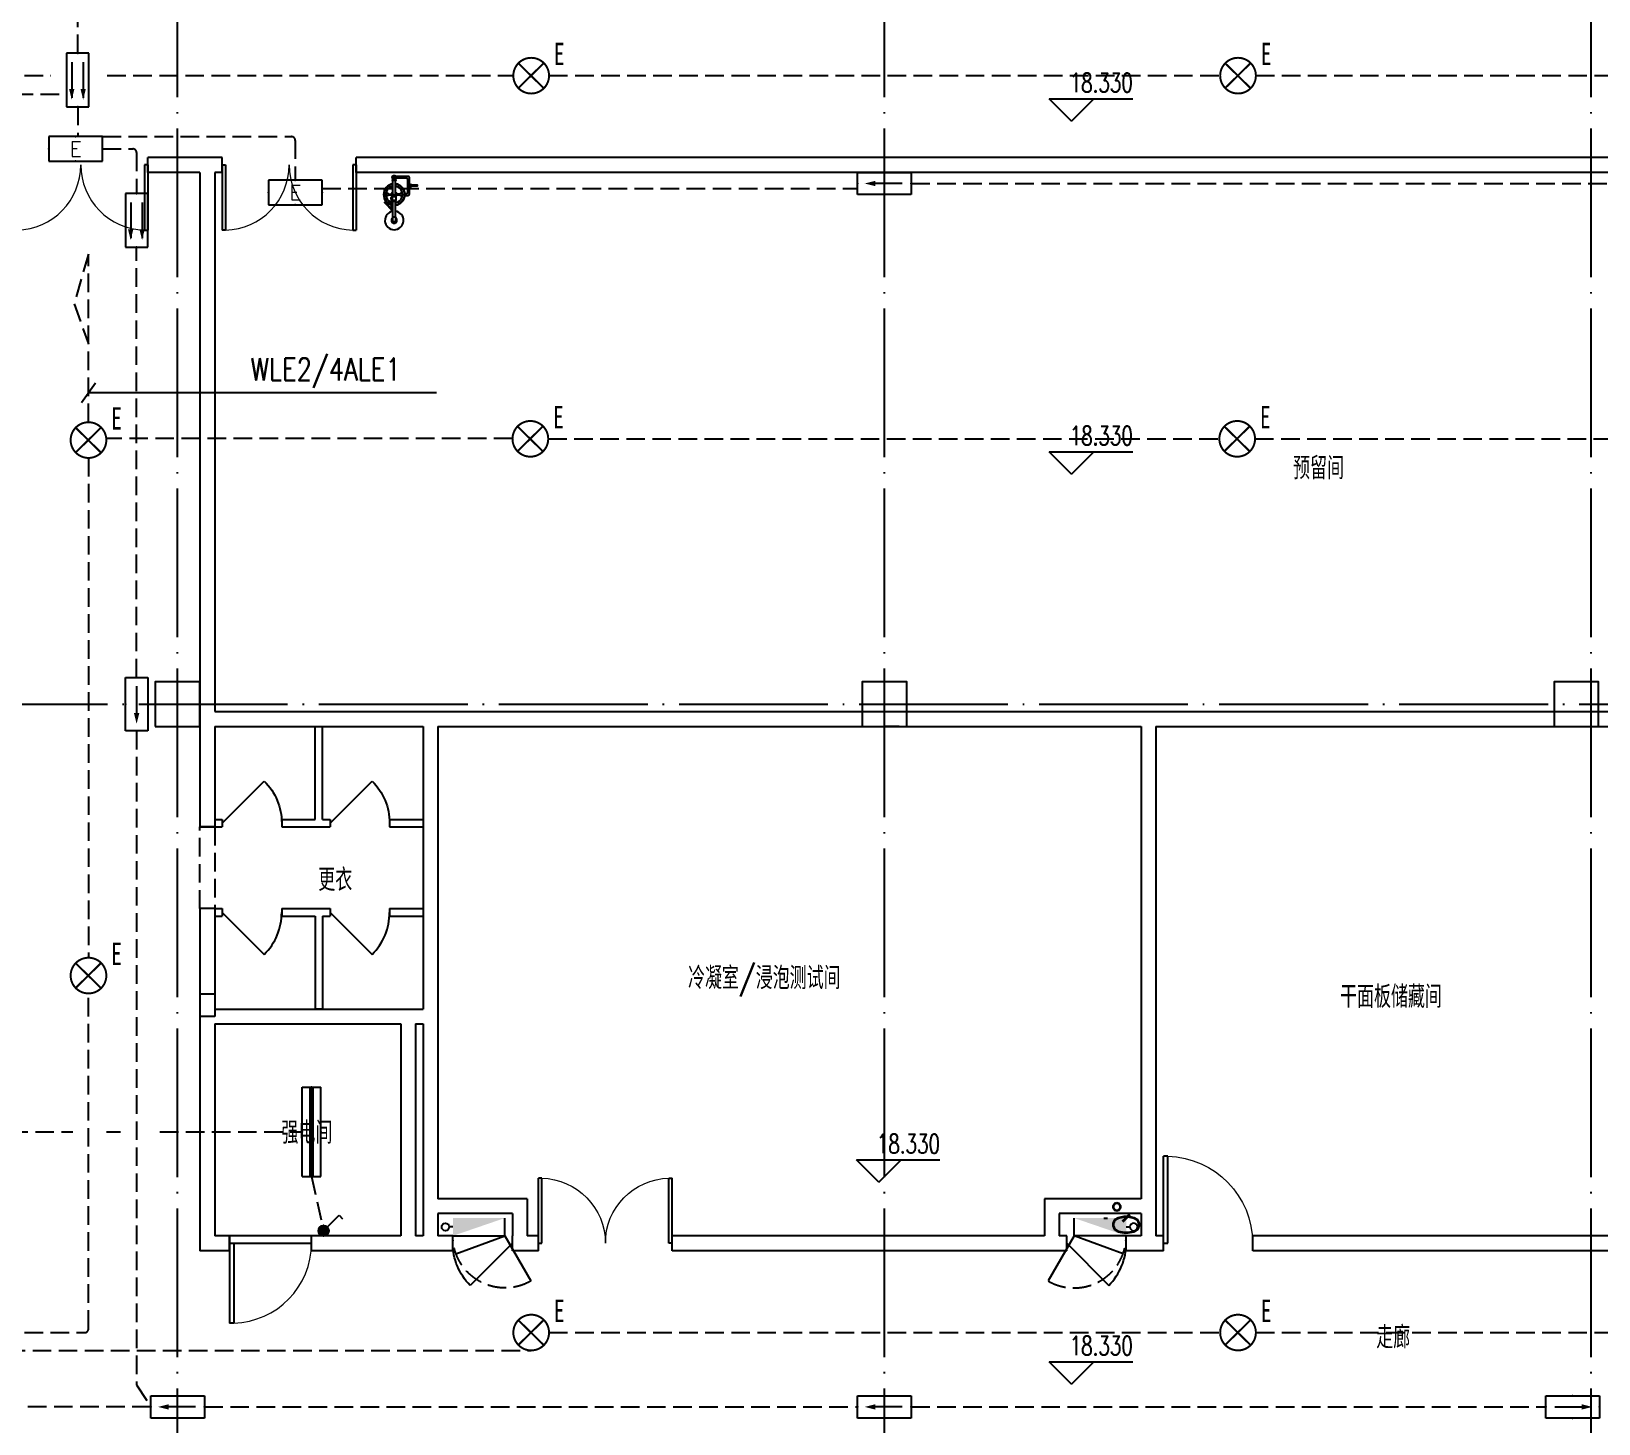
# Model space of a CAD drawing. Extents: x -621157 to 1764546, y -106808 to 741893.
# Drawn here: x 18916 to 39981, y 310325 to 329046 of the extents above; entities that cross this region are included whole.
import ezdxf
from ezdxf.enums import TextEntityAlignment as Align

# ---------------------------------------------------------------- set-up
doc = ezdxf.new("R2010")
doc.units = 0
doc.header["$LTSCALE"] = 1000
doc.header["$MEASUREMENT"] = 0
for name, pattern in [('DASH', [0.35, 0.25, -0.1]), ('XREF-A-101-平面图_t3$0$DASH', [0.35, 0.25, -0.1]), ('XREF-A-101-平面图_t3$0$DOTE', [2.4200000000000004, 2, -0.2, 0.02, -0.2])]:
    doc.linetypes.add(name, pattern=pattern)
for name, color, linetype in [('0-底图', 7, 'Continuous'), ('E-EQUIP-LGT', 3, 'Continuous'), ('EQUIP-照明', 3, 'Continuous'), ('SIG_TEXT', 2, 'Continuous'), ('TEL_TEXT', 7, 'Continuous'), ('WIRE-应急', 4, 'DASH'), ('WIRE-照明', 4, 'Continuous'), ('XREF-A-101-平面图_t3$0$1212121', 8, 'Continuous'), ('XREF-A-101-平面图_t3$0$A-COLUMN', 8, 'Continuous'), ('XREF-A-101-平面图_t3$0$A-DIM_ELEV', 8, 'Continuous'), ('XREF-A-101-平面图_t3$0$A-DOTE', 8, 'Continuous'), ('XREF-A-101-平面图_t3$0$A-ROOM-CH', 8, 'Continuous'), ('XREF-A-101-平面图_t3$0$A-SEE', 8, 'Continuous'), ('XREF-A-101-平面图_t3$0$A-WALL', 8, 'Continuous'), ('XREF-A-101-平面图_t3$0$A-WINDOW', 8, 'Continuous'), ('XREF-A-101-平面图_t3$0$I-WALL-GYPSUM', 8, 'Continuous'), ('XREF-A-101-平面图_t3$0$P-EQUIPMENT', 8, 'Continuous'), ('XREF-A-101-平面图_t3$0$家具-实验室家具', 8, 'Continuous'), ('XREF-A-101-平面图_t3$0$水-尺寸', 8, 'Continuous'), ('云线4.22', 1, 'Continuous'), ('设备-照明', 3, 'Continuous')]:
    doc.layers.add(name, color=color, linetype=linetype)
doc.styles.add('_TEL_DIM', font='SIMPLEX', dxfattribs={"width": 0.8, "height": 3.5, "bigfont": 'HZTXT'})
doc.styles.add('DIM_FONT', font='ROMANS', dxfattribs={"width": 0.8, "bigfont": 'HZDXC'})
doc.styles.get("Standard").update_dxf_attribs({"font": 'romans.shx', "bigfont": 'HZDXC.SHX'})
doc.styles.add('STYLE1', font='simhei.ttf')
doc.styles.add('XREF-A-101-平面图_t3$0$-HZDXCROMANS', font='ROMANS.shx', dxfattribs={"bigfont": 'HZDXC.shx'})
doc.styles.add('XREF-A-101-平面图_t3$0$A-STANDARD', font='SIMPLEX', dxfattribs={"bigfont": 'GBCBIG'})
doc.dimstyles.get("Standard").update_dxf_attribs({"dimscale": 100, "dimtxt": 3.5, "dimasz": 1, "dimexe": 2.5, "dimexo": 3, "dimgap": 1.5, "dimtad": 1, "dimdec": 0, "dimzin": 0, "dimdsep": 46, "dimtxsty": 'Standard', "dimblk": 'ARCHTICK', "dimcen": 0.09, "dimadec": 0, "dimazin": 0, "dimtfac": 1, "dimtdec": 0, "dimtix": 1, "dimtmove": 2, "dimatfit": 3, "dimfxl": 0, "dimtolj": 1, "dimtzin": 0, "dimarcsym": 0})

# ---------------------------------------------------------------- blocks, each defined once
blk = doc.blocks.new('XREF-A-101-平面图_t3$0$柱网4F')
at = {"layer": 'XREF-A-101-平面图_t3$0$A-COLUMN'}
for points in [[(18699.99999995437, -20300.00000055961), (19299.99999995437, -20300.00000055961), (19299.99999995437, -19700.00000055961), (18699.99999995437, -19700.00000055961)], [(28199.99999995437, -20300.00000055961), (28799.99999995437, -20300.00000055961), (28799.99999995437, -19700.00000055961), (28199.99999995437, -19700.00000055961)], [(37499.99999331624, -20300.00000000419), (38099.99999331624, -20300.00000000419), (38099.99999331624, -19700.00000000419), (37499.99999331624, -19700.00000000419)]]:
    blk.add_lwpolyline(points, close=True, dxfattribs=at)
blk = doc.blocks.new('XREF-A-101-平面图_t3$0$ROOM')
at = {"layer": 'XREF-A-101-平面图_t3$0$A-ROOM-CH', "style": 'XREF-A-101-平面图_t3$0$-HZDXCROMANS', "width": 0.6}
for tag, p in [('中文房间名称', (0, -999.9999999999964)), ('英文房间名称', (0, -1499.999999999996))]:
    blk.add_attdef(tag, text='', height=300, dxfattribs=at).set_placement(p, align=Align.CENTER)
blk = doc.blocks.new('_ArchTick')
at = {"color": 0, "linetype": 'ByBlock', "const_width": 0.4}
blk.add_lwpolyline([(-0.5, -0.5), (0.5, 0.5)], dxfattribs=at)
blk = doc.blocks.new('*D25423')
at = {"layer": 'Defpoints', "color": 0}
blk.add_point((0, 0), dxfattribs=at)
blk.add_point((0, 0), dxfattribs=at)
blk.add_point((0, 0), dxfattribs=at)
blk.add_point((0, 0), dxfattribs=at)
at = {"layer": 'XREF-A-101-平面图_t3$0$水-尺寸', "color": 0, "linetype": 'ByBlock', "lineweight": -2}
blk.add_line((0, 300), (0, 250), dxfattribs=at)
blk.add_line((0, 300), (0, 250), dxfattribs=at)
blk.add_arc((0, 0), 0, 180, 180, dxfattribs=at)
at = {"layer": 'XREF-A-101-平面图_t3$0$水-尺寸', "color": 0, "linetype": 'ByBlock', "lineweight": -2, "xscale": 100, "yscale": 100, "zscale": 100}
for rotation in [90, 90.00000000000001]:
    blk.add_blockref('_ArchTick', (0, 0), dxfattribs=dict(at, rotation=rotation))
at = {"layer": 'XREF-A-101-平面图_t3$0$水-尺寸', "color": 0, "insert": (0, 0), "char_height": 350, "attachment_point": 5}
blk.add_mtext('\\A1;0%%d', dxfattribs=at)
blk = doc.blocks.new('XREF-A-101-平面图_t3$0$轴网(3)')
at = {"layer": 'XREF-A-101-平面图_t3$0$A-DOTE', "linetype": 'XREF-A-101-平面图_t3$0$DOTE'}
for p, q in [((19000, -3300.000000282307), (19000, 43300.00000002701)), ((28500, -3300.000000282307), (28500, 43300.00000002701)), ((38000, -3300.000000282307), (38000, 43300.00000002701)), ((-3300.000003941357, 20000), (69800.00000013877, 20000))]:
    blk.add_line(p, q, dxfattribs=at)
blk = doc.blocks.new('XREF-A-101-平面图_t3$0$Shower_plan')
at = {"layer": 'XREF-A-101-平面图_t3$0$1212121'}
for p, q in [((-20.38732161710504, -111.8751057969639), (-20.38741419382859, -94.03529082040768)), ((-16.43627401452977, -313.7513316784753), (-16.43728107551578, -119.6875852990197)), ((16.43872598547023, -313.7511610792717), (16.43771892448422, -119.6874146998161)), ((20.38767838280182, -111.8748942021048), (20.38758580607828, -94.03507922554854)), ((164.2387425079214, -89.9232749825751), (164.2387425079214, -65.5)), ((183.7512000342394, -113.5), (207.7512000342394, -113.5)), ((212.0398391601193, -177.4825908186031), (207.7512000342394, -177.4825685633696)), ((212.0398391601193, -199.3576232514461), (207.7512000342394, -199.3576455066795)), ((215.1648067268106, -183.732607035141), (219.7398067267641, -183.7326307762996)), ((215.1647580768476, -193.1076070350246), (219.7397580770339, -193.1076307761832)), ((-94.43482780561317, -290.3749935188098), (-90.11887410667259, -290.4263712189859)), ((-75.38659235893283, -314.6870369400131), (-21.95459727954585, -315.1530535995262)), ((-75.26885418279562, -301.1875503675546), (-17.66767072945368, -301.6899293458555)), ((-34.3735605214024, -354.8922234539641), (-31.2485605214024, -354.8922072373098)), ((-34.37352808809374, -361.1422234538477), (-31.24852808809374, -361.1422072371934)), ((-16.4347526562633, -606.9218877173262), (-16.4358458785573, -396.2544953338802)), ((16.4402473437367, -606.9217171181226), (16.4391541214427, -396.2543247346766)), ((74.91789352882188, -302.4974308308447), (17.3167100752471, -301.9950518525438)), ((74.80015535268467, -315.9969174034195), (21.95706578635145, -315.5360369881382)), ((93.96612897526938, -326.8094742521644), (89.65017527656164, -326.7580965518719)), ((159.7512000342394, -296.5922338854289), (159.7512000342394, -320.592233885458)), ((183.7213266286271, -273.7893266339961), (207.7512000342394, -273.7893266339961))]:
    blk.add_line(p, q, dxfattribs=at)
for points in [[(-22.26228107523639, -119.6876155269565), (-22.26232161710504, -111.8751155269565), (22.26267838280182, -111.8748844721122), (22.26271892467048, -119.6873844719958)], [(-37.49780752474908, -499.9970463420032), (-34.37280752474908, -499.9970301253488), (-34.37360653898213, -346.0245285240235), (-37.49860653898213, -346.0245447406778)], [(23.96253858075943, -387.6291977155488), (-23.95931985497009, -387.6294463978847), (-23.95957577007357, -338.3138295413228), (-21.95448749570642, -336.3087204570184), (21.95717358158436, -336.3084925848525), (23.96228266588878, -338.3135808591032)]]:
    blk.add_lwpolyline(points, close=True, dxfattribs=at)
for points in [[(143.262583513977, -320.592233885458), (183.7512000342394, -320.592233885458, 0.414213562373095), (207.7512000342394, -296.592233885458), (207.7512000342394, -89.5, 0.4142135623731468), (183.7512000342394, -65.5), (23.3465736247017, -65.5000000000291)], [(143.2361511571507, -296.5922338854289), (159.7512000342394, -296.5922338854289, 0.414213562373095), (183.7512000342394, -272.5922338854289), (183.7512000342394, -113.5, 0.414213562373095), (159.7512000342394, -89.5), (23.34657362468715, -89.5)], [(-16.43515028303955, -530.2979750528466), (-127.684378333739, -419.0499016152462, -1), (-122.1601352730067, -413.5256012200844)], [(-122.1601352730067, -413.5256012200844), (-52.63438540149946, -483.0506295104278, -1)], [(-92.62638109421823, -325.0068469820544, -0.03496246130469479), (-94.73800374299753, -325.1361868738895, -0.1048723795575514), (-100.8741382375592, -323.7788244041149, -0.1009094384567639), (-106.1556970203528, -319.9455592884915, -0.09576801971267164), (-109.6043490284355, -314.3318009270588, -0.09242464082948439), (-110.7962622508639, -307.6142131338129, -0.09242464082948516)], [(-110.7962622508639, -307.6142131338129, -0.09242464082948516), (-109.4873619835125, -300.9184366307454, -0.09576801971267423), (-105.941319259, -295.3656837450108, -0.1009094384567554), (-100.5937040044228, -291.6251228634501, -0.1048723795575489), (-94.43482780561317, -290.3749935188098, -0.001591059795797627), (-94.33844209637027, -290.3761409074068, -0.100909438456764)], [(-37.49858936306555, -349.3344328879612, 0.1537375786967731), (-38.2798522367375, -346.8536350042559), (-42.9673522367375, -346.8536593292374, 0.0782475462401338), (-43.74858936306555, -349.3344653212698), (-43.74851212056819, -364.2192769485991, 0.1537375786967731), (-42.96724924689624, -366.7000748323044), (-38.27974924689624, -366.7000505073229, 0.1537375786967731), (-37.49851212056819, -364.2192445152905)], [(-23.01373027369846, -387.6294414908625), (-23.01369191787671, -395.0207266872749, 0.154019080069413), (-19.10334316419903, -396.2545091763604), (19.10665140708443, -396.25431089208, 0.154019080069413), (23.01698735530954, -395.020487818867), (23.01694899972063, -387.629202622571)], [(92.15768226410728, -292.1776207889197, -0.03496246130469479), (94.26930491288658, -292.048280897201, -0.1048723795575514), (100.4054394074483, -293.4056433668593, -0.1009094384567639), (105.6869981902419, -297.2389084824827, -0.09576801971267164), (109.1356501983246, -302.8526668439154, -0.09242464082948439), (110.327563420753, -309.5702546370449, -0.09242464082948516)], [(110.327563420753, -309.5702546370449, -0.09242464082948516), (109.0186631534016, -316.2660311401123, -0.09576801971267423), (105.4726204288891, -321.8187840259634, -0.1009094384567554), (100.1250051743118, -325.5593449075241, -0.1048723795575489), (93.96612897526938, -326.8094742521644, -0.001591059795797627), (93.86974326602649, -326.8083268635673, -0.100909438456764)], [(-37.49785492441151, -490.8630509620998), (-54.25236658763606, -490.8631379067665, -1), (-54.25240712950472, -483.0506379068829), (-37.49789546581451, -483.0505509622162)], [(-44.8218448596308, -490.8630889686756), (-16.43520761758555, -519.2494315969525, -1)]]:
    blk.add_lwpolyline(points, format="xyb", dxfattribs=at)
for points in [[(212.0398391601193, -177.4825908186031), (213.6023391601193, -177.4825989269302), (215.1648310517921, -179.045107035141), (215.1647337518662, -197.7951070349081), (213.602225643539, -199.357598926581)], [(212.0398391601193, -199.3576232514461), (213.6023391601193, -199.3576151431189), (215.1648310517921, -197.7951070349081), (215.1647337518662, -179.045107035141), (213.602225643539, -177.4826151434681)], [(-23.95940865634475, -370.5171694116434), (-31.24847943813074, -370.5172072370769), (-31.24860917136539, -345.5172072374262), (-23.95953838957939, -345.5171694121091)], [(-21.95448749570642, -336.3087204570184), (-21.95460455317516, -313.7513603147818), (21.95705652388278, -313.7511324427323), (21.95717358158436, -336.3084925848525)], [(-34.37285492441151, -490.8630347454455), (-28.47111658763606, -490.8630041193683), (-28.47115712950472, -483.0505041194847), (-34.37289546581451, -483.0505347455619)], [(-31.24699319631327, -656.9207182016689), (-19.52091869490687, -636.6103179883212)], [(19.53415147343185, -636.6229842801113), (31.25300680368673, -656.9203938685823), (15.62814724433701, -683.9837688198313), (-15.62185275566299, -683.9839309862582), (-31.24699319631327, -656.9207182016689)]]:
    blk.add_lwpolyline(points, dxfattribs=at)
for points in [[(221.3022175351653, -200.920138884394), (229.1147175351653, -200.9201794260298, 0.4142135623730951), (230.6772256437253, -199.357687534357), (230.6772530092421, -194.0842500344734, -0.4142135623731049), (232.2397611173365, -192.5217581428005), (312.7085111173365, -192.5221757216495, 0.4142135623730951), (313.4897651716165, -191.7409297758131), (313.4897996321815, -185.1003047759295, 0.4142135623730951), (312.7085536862287, -184.319050721766), (232.2398036862287, -184.318633142917, -0.4142135623730951), (230.677311794323, -182.7561250345898), (230.6773391603056, -177.4826875347062, 0.4142135623730951), (229.1148472683999, -175.920179426379), (221.3023472683999, -175.9201388847432, 0.4142135623730951), (219.7398391603056, -177.482630776416), (219.7397256437253, -199.3576307760668, 0.4142135623730951)], [(-106.4803085521562, -307.665590833989, -0.09242464082948516), (-105.1714082848048, -300.9698143309215, -0.09576801971267423), (-101.6253655605251, -295.4170614451868, -0.1009094384567554), (-96.27775030548219, -291.6765005636262, -0.1048723795575489), (-90.11887410667259, -290.4263712189859, -0.1048723795575556), (-83.98273961211089, -291.7837336887605, -0.100909438456764), (-78.70118082931731, -295.6169988043839, -0.09576801971268463), (-75.25252882123459, -301.2307571658166, -0.09242464082948798), (-74.06061559927184, -307.9483449590625, -0.092424640829484), (-75.36951586639043, -314.6441214620136, -0.09576801971268026), (-78.91555859067012, -320.1968743478647, -0.10090943845676), (-84.26317384571303, -323.9374352294253, -0.1048723795575508), (-90.42205004452262, -325.1875645740656, -0.1048723795575514), (-96.55818453908432, -323.8302021042909, -0.1009094384567639), (-101.8397433218779, -319.9969369886676, -0.09576801971267164), (-105.2883953299606, -314.3831786272349, -0.09242464082948439)], [(106.0116097218124, -309.5188769368688, -0.09242464082948516), (104.7027094546938, -316.2146534399362, -0.09576801971267423), (101.1566667304141, -321.7674063257873, -0.1009094384567554), (95.80905147537123, -325.5079672072316, -0.1048723795575489), (89.65017527656164, -326.7580965518719, -0.1048723795575556), (83.51404078199994, -325.4007340822136, -0.100909438456764), (78.23248199920636, -321.5674689665902, -0.09576801971268463), (74.78382999112364, -315.9537106051575, -0.09242464082948798), (73.59191676892806, -309.236122812028, -0.092424640829484), (74.90081703604665, -302.5403463089606, -0.09576801971268026), (78.44685976055916, -296.9875934231095, -0.10090943845676), (83.79447501560207, -293.2470325415488, -0.1048723795575508), (89.95335121441167, -291.9969031969085, -0.1048723795575514), (96.08948570897337, -293.3542656666832, -0.1009094384567639), (101.371044491767, -297.1875307823066, -0.09576801971267164), (104.8196964998497, -302.8012891436229, -0.09242464082948439)], [(-19.5157434620196, -656.86944815272), (-19.5285026562633, -606.921903771814), (19.5339973437367, -606.9217010636348), (19.5342565382598, -656.8692455095006, -1.000000000000236)]]:
    blk.add_lwpolyline(points, format="xyb", close=True, dxfattribs=at)
for centre, radius in [((-1.164153218269348e-10, -77.5), 26.25000000035418), ((-1.164153218269348e-10, -77.5), 16.43750000021945), ((-59.77668725384865, -481.4326448461507), 3.906250000052664)]:
    blk.add_circle(centre, radius, dxfattribs=at)
for centre, radius, start, end in [((0.001200032304041088, -308.7499999968568), 143.750000001938, 96.56630742033923, 263.4342872247272), ((0.001200032304041088, -308.7499999968568), 138.7500000018706, 96.80401909926765, 263.1965755394629), ((-0.2343494152883068, -308.5922338854289), 111.1750000014988, 98.38006954100634, 261.6205250975174), ((0.001200032304041088, -308.7499999968568), 143.750000001938, 276.5663074203392, 83.4342872247272), ((0.001200032304041088, -308.7499999968568), 138.7500000018706, 276.8040190992676, 83.19657553946291), ((-0.2343494152883068, -308.5922338854289), 111.1750000014988, 278.6255551403021, 81.37503951491487), ((-0.2343494152883068, -308.5922338854289), 36.00000000048535, 190.307220199843, 231.7639697458169), ((-0.2343494152883068, -308.5922338854289), 36.00000000048535, 116.7474590651293, 168.6933744529754), ((-0.2343494152883068, -308.5922338854289), 18.75000000025278, 149.780856361441, 195.9710956486811), ((-0.2343494152883068, -308.5922338854289), 36.00000000048535, 10.30722019984303, 62.41036952207711), ((-0.2343494152883068, -308.5922338854289), 18.75000000025278, 344.029499005196, 27.22374202344961), ((-0.2343494152883068, -308.5922338854289), 36.00000000048535, 308.7702242563111, 348.6933744529754), ((0.003006803686730564, -656.9205560351256), 124.5898968914019, 97.58159588758213, 82.41899877456459), ((0.003006803686730564, -656.9205560351256), 37.50000000050557, 121.3804087790803, 58.61213086030856)]:
    blk.add_arc(centre, radius, start, end, dxfattribs=at)
blk = doc.blocks.new('XREF-A-101-平面图_t3$0$G$C45C07046')
at = {"layer": 'XREF-A-101-平面图_t3$0$家具-实验室家具', "color": 252, "rotation": 1.293953835492923e-08}
blk.add_blockref('XREF-A-101-平面图_t3$0$Shower_plan', (121911.9366310949, 327160.5410448421), dxfattribs=at)
blk = doc.blocks.new('XREF-A-101-平面图_t3$0$DOOR2DLIB$SYSLIB$00000108')
at = {"color": 0}
for p, q in [((-0.5, -5.684341886080802e-17), (-0.5000000000000007, 0.4875)), ((-0.4750000000000007, 0.4875), (-0.5000000000000007, 0.4875)), ((-0.475, -2.842170943040401e-17), (-0.4750000000000007, 0.4875)), ((0.475, -2.842170943040401e-17), (0.4750000000000007, 0.4875)), ((0.4750000000000007, 0.4875), (0.5000000000000007, 0.4875)), ((0.5, -5.684341886080802e-17), (0.5000000000000007, 0.4875)), ((-0.5, -5.684341886080802e-17), (-0.475, -2.842170943040401e-17)), ((0.5, -5.684341886080802e-17), (0.475, -2.842170943040401e-17))]:
    blk.add_line(p, q, dxfattribs=at)
at = {"color": 0, "lineweight": 13}
for centre, start, end in [((-0.4875, -4.263256414560601e-17), 0, 88.53071641864632), ((0.4875, -4.263256414560601e-17), 91.4692835813537, 180)]:
    blk.add_arc(centre, 0.4875, start, end, dxfattribs=at)
blk = doc.blocks.new('XREF-A-101-平面图_t3$0$DOOR2DLIB$SYSLIB$00000107')
at = {"color": 0}
for p, q in [((0.45, 0.9750000000000001), (0.5000000000000002, 0.9750000000000001)), ((0.45, 0), (0.45, 0.9750000000000001)), ((0.5, 0), (0.5, 0.9750000000000001)), ((0.5, 0), (0.45, 0))]:
    blk.add_line(p, q, dxfattribs=at)
at = {"color": 0, "lineweight": 13}
blk.add_arc((0.475, 0), 0.975, 91.4692835813538, 180, dxfattribs=at)
blk = doc.blocks.new('XREF-A-101-平面图_t3$0$DOOR2DLIB$SYSLIB$00000101')
at = {"color": 0}
blk.add_line((0.4999999999999964, 3.552713678800501e-15), (-0.2071067811864751, 0.7071067811864857), dxfattribs=at)
blk.add_arc((0.5000000000013856, -1.154631945610163e-12), 1.000000000001696, 135, 180, dxfattribs=at)
blk = doc.blocks.new('HC002633132082')
at = {"layer": 'EQUIP-照明', "color": 0, "linetype": 'Continuous', "const_width": 0.2666666666671246}
blk.add_lwpolyline([(-2.369877743499237, 4.365574568510055e-12, 1), (2.430122256505419, 4.365574568510055e-12, 1)], format="xyb", close=True, dxfattribs=at)
for points in [[(-1.696788923130371, 1.666666666668025), (1.696788923130371, -1.666666666668316)], [(-1.696788923130371, -1.666666666668316), (-1.696788923130371, -1.666666666668316), (1.696788923130371, 1.666666666668025)]]:
    blk.add_lwpolyline(points, dxfattribs=at)
at = {"layer": 'EQUIP-照明', "color": 0}
blk.add_point((1.80443748831749e-11, 4.365574568510055e-12), dxfattribs=at)
at = {"color": 0, "width": 0.7000000000000001}
blk.add_attdef('PSFHATT', (4.481726627913726, -2.399999999997963), '', height=0.025, dxfattribs=at)
at = {"layer": 'EQUIP-照明', "color": 0, "style": 'STYLE1', "width": 0.7000000000000002}
blk.add_text('E', height=3.004291845499158, dxfattribs=at).set_placement((3.810796728055575, 1.417137531623303), align=Align.CENTER)
at = {"layer": 'EQUIP-照明', "color": 0, "style": '_TEL_DIM', "flags": 1}
blk.add_attdef('A', text='', height=0.0001000000000001863, dxfattribs=at).set_placement((0.03012225648504682, 4.365574568510055e-12), align=Align.MIDDLE_CENTER)
blk = doc.blocks.new('HC002631130701')
at = {"layer": 'WIRE-照明', "color": 0}
for p, q in [((-3.600017999989796, 3.000015000000567), (3.600017999989796, 3.000015000000567)), ((-3.600017999989796, 0), (-3.600017999989796, 3.000015000000567)), ((3.600017999989796, 3.000015000000567), (3.600017999989796, 0)), ((3.600017999989796, 0), (-3.600017999989796, 0)), ((-2.400012000016868, 1.500007500003994), (1.200006000008434, 1.500007500000356))]:
    blk.add_line(p, q, dxfattribs=at)
for p in [(0, 3.000015000000567), (-3.600017999989796, 1.500007500003994), (0, 0), (3.600017999989796, 1.500007500003994)]:
    blk.add_point(p, dxfattribs=at)
blk.add_solid([(1.200006000008434, 1.860009299997182), (2.640013200010872, 1.500007500003994), (1.200006000008434, 1.140005700003385)], dxfattribs=at)
at = {"color": 0, "width": 0.7000000000000001}
blk.add_attdef('PSFHATT', (3.620017999989796, 0), '', height=0.025, dxfattribs=at)
at = {"layer": 'TEL_TEXT', "color": 0, "style": '_TEL_DIM', "flags": 1}
blk.add_attdef('A', text='', height=0.0001000005000000075, dxfattribs=at).set_placement((0, 3.000015000000567), align=Align.MIDDLE_CENTER)
blk = doc.blocks.new('HC002649110740')
at = {"layer": 'EQUIP-照明', "color": 0}
for p, q in [((3.600000000005821, 3.299999999999272), (-3.600000000005821, 3.299999999999272)), ((-3.600000000005821, 3.299999999999272), (-3.600000000005821, 0)), ((3.600000000005821, 0), (3.600000000005821, 3.299999999999272)), ((-3.600000000005821, 0), (3.600000000005821, 0))]:
    blk.add_line(p, q, dxfattribs=at)
for p in [(0, 3.299999999999272), (-3.600000000005821, 1.649999999999636), (0, 0), (3.600000000005821, 1.649999999999636)]:
    blk.add_point(p, dxfattribs=at)
at = {"color": 0, "width": 0.7000000000000001}
blk.add_attdef('PSFHATT', (9.305714285714286, -5e-05), '', height=0.025, dxfattribs=at)
at = {"layer": 'EQUIP-照明', "color": 0, "style": '_TEL_DIM'}
blk.add_attdef('$TEXT$', text='', height=2, dxfattribs=at).set_placement((0, 1.649999999999636), align=Align.MIDDLE_CENTER)
at = {"layer": 'EQUIP-照明', "color": 0, "style": '_TEL_DIM', "flags": 1}
blk.add_attdef('A', text='', height=0.0001, dxfattribs=at).set_placement((0, 0), align=Align.MIDDLE_CENTER)
blk = doc.blocks.new('HC002651110953')
at = {"layer": 'E-EQUIP-LGT', "color": 0}
for p, q in [((-7.199999999975262, 1.500000000005457), (-7.199999999975262, -1.500000000005457)), ((0, 1.500000000005457), (-7.199999999975262, 1.500000000005457)), ((-6.000000000003638, 0.7381359252940456), (-1.199999999971624, 0.7381359252940456)), ((0, -1.500000000005457), (0, 1.500000000005457)), ((-7.199999999975262, -1.500000000005457), (0, -1.500000000005457)), ((-6.000000000003638, -0.7992479405857011), (-1.199999999971624, -0.7992479405857011))]:
    blk.add_line(p, q, dxfattribs=at)
for p in [(-7.199999999975262, 0), (0, 0)]:
    blk.add_point(p, dxfattribs=at)
for points in [[(-2.399999999979627, 0.3781359253025585), (-0.959999999977299, 0.7381359252940456), (-2.399999999979627, 1.098135925303723)], [(-2.399999999979627, -1.159247940577188), (-0.959999999977299, -0.7992479405857011), (-2.399999999979627, -0.4392479405851191)]]:
    blk.add_solid(points, dxfattribs=at)
at = {"color": 0, "width": 0.7000000000000001}
blk.add_attdef('PSFHATT', (0.02, -1.500050000005457), '', height=0.025, dxfattribs=at)
at = {"layer": 'E-EQUIP-LGT', "color": 0, "style": '_TEL_DIM', "flags": 1}
for tag in ['REMARK', 'A']:
    blk.add_attdef(tag, text='', height=0.0001, dxfattribs=at).set_placement((-3.599999999987631, -1.500000000005457), align=Align.MIDDLE_CENTER)
blk = doc.blocks.new('$equip_U$00000103(3T96GD2-PC)')
for p, q in [((-1.200000000004366, 0.25), (1.19999999999709, 0.25)), ((-1.200000000004366, 0.25), (-1.200000000004366, -0.25)), ((1.19999999999709, 0.25), (1.19999999999709, -0.25)), ((-1.200000000004366, -0.25), (1.19999999999709, -0.25))]:
    blk.add_line(p, q)
at = {"const_width": 0.14}
blk.add_lwpolyline([(-1.200000000004366, 0), (1.19999999999709, 0)], dxfattribs=at)
for p in [(-1.200000000004366, 0), (0, 0.25), (1.19999999999709, 0), (0, -0.25)]:
    blk.add_point(p)
at = {"color": 7, "style": '_TEL_DIM', "flags": 1}
for tag in ['REMARK', 'A']:
    blk.add_attdef(tag, text='', height=2e-05, dxfattribs=at).set_placement((0, 0), align=Align.MIDDLE_CENTER)
blk = doc.blocks.new('$equip_U$00000113(3T96GD2-PC)')
blk.add_blockref('$equip_U$00000103(3T96GD2-PC)', (3.637978807091713e-12, 0))
at = {"color": 7, "style": '_TEL_DIM', "flags": 1}
for tag in ['REMARK', 'A']:
    blk.add_attdef(tag, text='', height=2e-05, dxfattribs=at).set_placement((0, 0), align=Align.MIDDLE_CENTER)
blk = doc.blocks.new('$equip_U$00000128(7WHLKQ2-PC)')
blk.add_blockref('$equip_U$00000113(3T96GD2-PC)', (0, 0))
at = {"color": 7, "style": '_TEL_DIM', "flags": 1}
blk.add_attdef('A', text='', height=2e-05, dxfattribs=at).set_placement((0, 0), align=Align.MIDDLE_CENTER)
blk = doc.blocks.new('HC002557118160')
at = {"layer": 'EQUIP-照明', "color": 0}
for p, q in [((0.7366076589981094, 1.778286230411468), (3.125038095256314, 4.166716666669672)), ((3.125038095256314, 4.166716666669672), (3.832144876448438, 3.459609885477548))]:
    blk.add_line(p, q, dxfattribs=at)
blk.add_circle((3.80952563136816e-05, 1.041716666669672), 1.041666666667084, dxfattribs=at)
for p in [(-1.041628571404435, 1.041716666687862), (3.809529240243137e-05, 2.083383333330275), (3.809529240243137e-05, 4.999999997380655e-05), (1.041704761934816, 1.041716666687862)]:
    blk.add_point(p, dxfattribs=at)
for points in [[(-0.9020717003504979, 1.562550000009069), (0.9021478908625431, 1.562550000009069), (-1.041628571404435, 1.041716666669672), (1.041704761916772, 1.041716666669672)], [(-0.9020717003504979, 0.5208833333302755), (0.9021478908625431, 0.5208833333302755), (-1.041628571404435, 1.041716666669672), (1.041704761916772, 1.041716666669672)], [(-0.5207952380832285, 1.943826462276193), (0.5208714285955648, 1.943826462276193), (-0.9020717003504979, 1.562550000009069), (0.9021478908625431, 1.562550000009069)], [(-0.5207952380832285, 0.1396068710631516), (0.5208714285955648, 0.1396068710631516), (-0.9020717003504979, 0.5208833333302755), (0.9021478908625431, 0.5208833333302755)], [(3.80952563136816e-05, 2.083383333330275), (3.80952563136816e-05, 2.083383333330275), (-0.5207952380832285, 1.943826462276193), (0.5208714285955648, 1.943826462276193)], [(3.80952563136816e-05, 5.000000906875357e-05), (3.80952563136816e-05, 5.000000906875357e-05), (-0.5207952380832285, 0.1396068710631516), (0.5208714285955648, 0.1396068710631516)]]:
    blk.add_solid(points, dxfattribs=at)
at = {"layer": 'TEL_TEXT', "color": 0, "style": '_TEL_DIM', "flags": 1}
blk.add_attdef('A', text='', height=0.0001, dxfattribs=at).set_placement((3.809523797826841e-05, 4.999999997380655e-05), align=Align.MIDDLE_CENTER)
at = {"layer": '云线4.22', "color": 0, "style": '_TEL_DIM', "width": 0.7000000000000001}
blk.add_attdef('PSFHATT', (3.852144876448438, -2.619344845189442e-14), '', height=0.025, dxfattribs=at)
blk = doc.blocks.new('XREF-A-101-平面图_t3$0$单出口消火栓新')
for p, q in [((-240.0000000015134, 700), (-846.2177826506086, 1049.999999999956)), ((-479.4141003288096, 42.21516544965561), (-240.0000000015134, 700)), ((-240.0000000008149, 0), (-240.0000000015134, 700)), ((-240.0000000015134, 700), (-1.513399183750153e-09, 700))]:
    blk.add_line(p, q)
at = {"color": 0, "linetype": 'XREF-A-101-平面图_t3$0$DASH'}
blk.add_arc((-240.0000000015134, 700.0000000000018), 699.9999999999661, 150.0000000000027, 270.0000000000572, dxfattribs=at)
blk.add_solid([(-240.0000000001164, 0), (0, 0), (-1.513399183750153e-09, 700)])
at = {"layer": 'XREF-A-101-平面图_t3$0$水-尺寸', "linetype": 'ByBlock'}
dim = blk.add_angular_dim_3p(base=(0, 0), center=(0, 0), p1=(0, 0), p2=(0, 0), dimstyle='Standard', dxfattribs=at)
dim.commit()
dim.dimension.update_dxf_attribs({"geometry": '*D25423', "text_midpoint": (0, 0)})
blk = doc.blocks.new('*U25256')
at = {"layer": 'XREF-A-101-平面图_t3$0$P-EQUIPMENT', "color": 10}
blk.add_line((2.328306436538696e-10, 120.0000000017171), (50.00000000023283, 120.0000000017171), dxfattribs=at)
at = {"layer": 'XREF-A-101-平面图_t3$0$P-EQUIPMENT'}
blk.add_circle((100, 120.0000000000582), 50, dxfattribs=at)
at = {"layer": 'XREF-A-101-平面图_t3$0$P-EQUIPMENT', "xscale": -1, "rotation": 90}
blk.add_blockref('XREF-A-101-平面图_t3$0$单出口消火栓新', (0, 0), dxfattribs=at)
blk = doc.blocks.new('XREF-A-101-平面图_t3$0$G$C156FCA62')
at = {"layer": 'XREF-A-101-平面图_t3$0$P-EQUIPMENT', "rotation": 180}
blk.add_blockref('*U25256', (22700.0000030325, 313089.9999997951), dxfattribs=at)
at = {"layer": 'XREF-A-101-平面图_t3$0$P-EQUIPMENT', "xscale": -1, "rotation": 180}
blk.add_blockref('*U25256', (31750.00000362296, 313089.9999997951), dxfattribs=at)
blk = doc.blocks.new('*U25374')
at = {"layer": 'XREF-A-101-平面图_t3$0$P-EQUIPMENT', "color": 10}
blk.add_line((2.328306436538696e-10, 120.0000000017171), (50.00000000023283, 120.0000000017171), dxfattribs=at)
at = {"layer": 'XREF-A-101-平面图_t3$0$P-EQUIPMENT'}
blk.add_circle((100, 120.0000000000582), 50, dxfattribs=at)
at = {"layer": 'XREF-A-101-平面图_t3$0$P-EQUIPMENT', "xscale": -1, "rotation": 90}
blk.add_blockref('XREF-A-101-平面图_t3$0$单出口消火栓新', (0, 0), dxfattribs=at)
blk = doc.blocks.new('XREF-A-101-平面图_t3$0$G$C646F86AA')
at = {"layer": 'XREF-A-101-平面图_t3$0$P-EQUIPMENT', "rotation": 180}
blk.add_blockref('*U25374', (22699.99999936589, 313089.9999999973), dxfattribs=at)
at = {"layer": 'XREF-A-101-平面图_t3$0$P-EQUIPMENT', "xscale": -1, "rotation": 180}
blk.add_blockref('*U25374', (31749.99999995634, 313089.9999999973), dxfattribs=at)
blk = doc.blocks.new('XREF-A-101-平面图_t3')
at = {"layer": 'XREF-A-101-平面图_t3$0$A-DIM_ELEV'}
for p, q in [((231016.9889748576, 327837.613886822), (230716.9889748576, 328137.613886822)), ((230716.9889748576, 328137.613886822), (231837.7103424789, 328137.613886822)), ((231016.9889748576, 327837.613886822), (231316.9889748576, 328137.613886822)), ((231016.9889748576, 323092.2125587399), (230716.9889748576, 323392.2125587399)), ((230716.9889748576, 323392.2125587399), (231837.7103424789, 323392.2125587399)), ((231016.9889748576, 323092.2125587399), (231316.9889748576, 323392.2125587399)), ((228425.478336661, 313571.0920455176), (228125.478336661, 313871.0920455176)), ((228125.478336661, 313871.0920455176), (229246.1997042823, 313871.0920455176)), ((228425.478336661, 313571.0920455176), (228725.478336661, 313871.0920455176)), ((231016.9889748576, 310855.8312909373), (230716.9889748576, 311155.8312909373)), ((230716.9889748576, 311155.8312909373), (231837.7103424789, 311155.8312909373)), ((231016.9889748576, 310855.8312909373), (231316.9889748576, 311155.8312909373))]:
    blk.add_line(p, q, dxfattribs=at)
at = {"layer": 'XREF-A-101-平面图_t3$0$A-SEE', "linetype": 'XREF-A-101-平面图_t3$0$DASH'}
blk.add_lwpolyline([(219299.9999999576, 318349.9999992453), (219499.9999999544, 318349.9999992453), (219499.9999999544, 317250.0000000959), (219299.9999999576, 317250.0000000959)], close=True, dxfattribs=at)
at = {"layer": 'XREF-A-101-平面图_t3$0$A-WALL'}
for p, q in [((219399.9999999609, 327349.9999997726), (218600.0000000065, 327349.9999998246)), ((219299.9999999544, 327149.9999997792), (218599.9999999935, 327149.9999998246)), ((219299.9999999544, 327149.9999997792), (219299.9999999544, 319799.9999994436)), ((219599.9999999544, 327350), (219399.9999999544, 327350)), ((219499.9999999544, 327150), (219499.9999999544, 319899.9999994468)), ((219599.9999999544, 327150), (219499.9999999544, 327150)), ((255899.9999995725, 327350), (221399.9999999544, 327350)), ((255899.9999995725, 327150), (221399.9999999544, 327150)), ((219299.9999999576, 319799.9999995251), (219299.9999999576, 318349.9999992453)), ((219499.9999999544, 319899.9999994468), (222399.9999993616, 319899.9999995395)), ((222399.9999993616, 319899.9999995395), (228599.9999999968, 319899.9999997378)), ((228599.9999999968, 319899.9999997378), (232049.9999999512, 319899.9999998481)), ((232049.9999999545, 319899.9999994376), (238700.0000000001, 319899.9999994316)), ((219499.9999999576, 319699.9999994468), (222299.9999993648, 319699.9999995363)), ((219499.9999999576, 319699.9999994468), (219499.9999999576, 318349.9999992453)), ((222299.9999993648, 319699.9999995363), (222299.9999993648, 315900.0000000207)), ((222499.9999993648, 319699.9999995427), (222499.9999993648, 315800.0000000311)), ((222499.9999993648, 319699.9999995427), (228500, 319699.9999997346)), ((228700, 319700.0000002966), (228500, 319700.0000002966)), ((228700, 319699.999999741), (231949.9999999544, 319699.9999998449)), ((231949.9999999544, 319699.9999998449), (231949.9999999544, 313349.9999999958)), ((232149.9999999544, 319699.9999994375), (238600, 319699.9999994317)), ((232149.9999999544, 319699.9999994375), (232149.9999999544, 313249.9999999958)), ((219499.9999999576, 318349.9999992453), (219299.9999999576, 318349.9999992453)), ((219299.9999999544, 317250.0000000959), (219299.9999999544, 315799.9999998161)), ((219499.9999999544, 317250.0000000959), (219299.9999999544, 317250.0000000959)), ((219499.9999999544, 317250.0000000959), (219499.9999999544, 315899.9999997306)), ((219299.9999999544, 316100.0000001276), (219299.9999999544, 315799.9999997202)), ((219499.9999999544, 316100.0000001276), (219299.9999999544, 316100.0000001276)), ((219499.9999999544, 316100.0000001276), (219499.9999999544, 315799.9999997202)), ((219299.9999999544, 315799.9999997202), (219299.9999999544, 312649.9999997056)), ((219499.9999999544, 315799.9999997202), (219299.9999999544, 315799.9999997202)), ((219499.9999999544, 315899.9999997306), (222099.9999993545, 315900)), ((222099.9999993545, 315900), (222299.9999993648, 315900.0000000207)), ((222499.9999993648, 315800.0000000311), (222499.9999993648, 313349.9999999958)), ((219499.9999999544, 315699.9999997306), (219499.9999999544, 312849.9999997264)), ((219499.9999999544, 315699.9999997306), (221999.9999993648, 315699.9999999896)), ((221999.9999993648, 315699.9999999896), (221999.9999993648, 312849.9999999854)), ((222199.9999993648, 315700.0000000104), (222199.9999993648, 312849.9999999958)), ((222199.9999993648, 315700.0000000104), (222299.9999993648, 315700.0000000207)), ((222299.9999993648, 315700.0000000207), (222299.9999993648, 313249.9999999958)), ((222299.9999993648, 313249.9999999958), (222299.9999993648, 312849.9999999958)), ((223699.9999993648, 313349.9999999958), (222499.9999993648, 313349.9999999958)), ((223699.9999993648, 313349.9999999958), (223699.9999993648, 312849.9999999958)), ((230649.9999999544, 313349.9999999958), (230649.9999999544, 312849.9999999958)), ((231949.9999999544, 313349.9999999958), (230649.9999999544, 313349.9999999958)), ((232149.9999999544, 313249.9999999958), (232149.9999999544, 312849.9999999958)), ((223499.9999993648, 313149.9999999958), (222499.9999993648, 313149.9999999958)), ((222499.9999993648, 313149.9999999958), (222499.9999993648, 312849.9999999958)), ((223499.9999993648, 313149.9999999958), (223499.9999993648, 312849.9999999958)), ((230849.9999999544, 313149.9999999958), (230849.9999999544, 312849.9999999958)), ((231949.9999999544, 313149.9999999958), (230849.9999999544, 313149.9999999958)), ((231949.9999999544, 313149.9999999958), (231949.9999999544, 312849.9999999958)), ((219699.9999995622, 312849.9999997471), (219499.9999999544, 312849.9999997264)), ((221999.9999993648, 312849.9999999854), (220799.9999995622, 312849.9999998611)), ((222299.9999993648, 312849.9999999958), (222199.9999993648, 312849.9999999958)), ((222699.9999993648, 312849.9999999958), (222499.9999993648, 312849.9999999958)), ((223849.9999999544, 312849.9999999958), (223699.9999993648, 312849.9999999958)), ((230649.9999999544, 312849.9999999958), (225649.9999999544, 312849.9999999958)), ((230949.9999999544, 312849.9999999958), (230849.9999999544, 312849.9999999958)), ((231949.9999999544, 312849.9999999958), (231749.9999999544, 312849.9999999958)), ((232249.9999999544, 312849.9999999958), (232149.9999999544, 312849.9999999958)), ((238600, 312849.9999999958), (233449.9999999544, 312849.9999999958)), ((219699.9999995829, 312649.9999997471), (219299.9999999544, 312649.9999997056)), ((222099.9999993752, 312649.9999999958), (220799.9999995829, 312649.9999998611)), ((222399.9999993648, 312649.9999999958), (222099.9999993648, 312649.9999999958)), ((222699.9999993648, 312649.9999999958), (222399.9999993648, 312649.9999999958)), ((223599.9999993648, 312649.9999999958), (223499.9999993648, 312649.9999999958)), ((223849.9999999544, 312649.9999999958), (223599.9999993648, 312649.9999999958)), ((230749.9999999544, 312649.9999999958), (225649.9999999544, 312649.9999999958)), ((230949.9999999544, 312649.9999999958), (230749.9999999544, 312649.9999999958)), ((232049.9999999544, 312649.9999999958), (231749.9999999544, 312649.9999999958)), ((232249.9999999544, 312649.9999999958), (232049.9999999544, 312649.9999999958)), ((238700, 312649.9999999958), (233449.9999999544, 312649.9999999958))]:
    blk.add_line(p, q, dxfattribs=at)
for points in [[(218599.9999999935, 327149.9999998246), (218600.0000000065, 327349.9999998246)], [(219599.9999999544, 327150), (219599.9999999544, 327350)], [(221399.9999999544, 327150), (221399.9999999544, 327350)], [(219699.9999995829, 312649.9999997471), (219699.9999995622, 312849.9999997471)], [(220799.9999995829, 312649.9999998611), (220799.9999995622, 312849.9999998611)], [(222699.9999993648, 312649.9999999958), (222699.9999993648, 312849.9999999958)], [(223499.9999993648, 312649.9999999958), (223499.9999993648, 312849.9999999958)], [(223849.9999999544, 312649.9999999958), (223849.9999999544, 312849.9999999958)], [(225649.9999999544, 312649.9999999958), (225649.9999999544, 312849.9999999958)], [(230949.9999999544, 312649.9999999958), (230949.9999999544, 312849.9999999958)], [(231749.9999999544, 312649.9999999958), (231749.9999999544, 312849.9999999958)], [(232249.9999999544, 312649.9999999958), (232249.9999999544, 312849.9999999958)], [(233449.9999999544, 312649.9999999958), (233449.9999999544, 312849.9999999958)]]:
    blk.add_lwpolyline(points, dxfattribs=at)
at = {"layer": 'XREF-A-101-平面图_t3$0$A-WINDOW'}
blk.add_lwpolyline([(219699.9999995725, 312749.9999997471), (220799.9999995622, 312749.9999997471), (220799.9999995622, 312849.9999998611), (219699.9999995725, 312849.9999998611)], close=True, dxfattribs=at)
at = {"layer": 'XREF-A-101-平面图_t3$0$I-WALL-GYPSUM'}
for p, q in [((220849.9999999544, 318449.9999992454), (220849.9999999544, 319699.9999995252)), ((220849.9999999544, 319699.9999995252), (220949.9999999544, 319699.9999995252)), ((220949.9999999544, 318449.9999992454), (220949.9999999544, 319699.9999995252)), ((219499.9999999544, 318449.9999992454), (219599.9999999544, 318449.9999992454)), ((219499.9999999544, 318449.9999992454), (219499.9999999544, 318349.9999992454)), ((219499.9999999544, 318349.9999992454), (219599.9999999544, 318349.9999992454)), ((220399.9999999544, 318449.9999992454), (220849.9999999544, 318449.9999992454)), ((220399.9999999544, 318349.9999992454), (220899.9999999544, 318349.9999992454)), ((220899.9999999544, 318349.9999992454), (221049.9999999512, 318349.9999992454)), ((220949.9999999544, 318449.9999992454), (221049.9999999512, 318449.9999992454)), ((221849.9999999512, 318449.9999992454), (222299.9999999544, 318449.9999992454)), ((221849.9999999512, 318349.9999992454), (222299.9999999544, 318349.9999992454)), ((222299.9999999544, 318449.9999992454), (222299.9999999544, 318349.9999992454)), ((219499.9999999544, 317250.0000000959), (219599.9999999544, 317250.0000000959)), ((219499.9999999544, 317250.0000000959), (219499.9999999544, 317150.0000000959)), ((220399.9999999544, 317250.0000000959), (220899.9999999544, 317250.0000000959)), ((220899.9999999544, 317250.0000000959), (221049.9999999512, 317250.0000000959)), ((221849.9999999512, 317250.0000000959), (222299.9999999544, 317250.0000000959)), ((222299.9999999544, 317250.0000000959), (222299.9999999544, 317150.0000000959)), ((219499.9999999544, 317150.0000000959), (219599.9999999544, 317150.0000000959)), ((220399.9999999544, 317150.0000000959), (220849.9999999544, 317150.0000000959)), ((220849.9999999544, 317150.0000000959), (220849.9999999544, 315899.9999998161)), ((220949.9999999544, 317150.0000000959), (221049.9999999512, 317150.0000000959)), ((220949.9999999544, 317150.0000000959), (220949.9999999544, 315899.9999998161)), ((221849.9999999512, 317150.0000000959), (222299.9999999544, 317150.0000000959)), ((220949.9999999544, 315899.9999998161), (220849.9999999544, 315899.9999998161))]:
    blk.add_line(p, q, dxfattribs=at)
for points in [[(219599.9999999544, 318449.9999992454), (219599.9999999544, 318349.9999992454)], [(220399.9999999544, 318449.9999992454), (220399.9999999544, 318349.9999992454)], [(221049.9999999512, 318449.9999992454), (221049.9999999512, 318349.9999992454)], [(221849.9999999512, 318449.9999992454), (221849.9999999512, 318349.9999992454)], [(219599.9999999544, 317250.0000000959), (219599.9999999544, 317150.0000000959)], [(220399.9999999544, 317250.0000000959), (220399.9999999544, 317150.0000000959)], [(221049.9999999512, 317250.0000000959), (221049.9999999512, 317150.0000000959)], [(221849.9999999512, 317250.0000000959), (221849.9999999512, 317150.0000000959)]]:
    blk.add_lwpolyline(points, dxfattribs=at)
for name, p in [('XREF-A-101-平面图_t3$0$G$C156FCA62', (199999.9999999991, 0)), ('XREF-A-101-平面图_t3$0$G$C646F86AA', (199999.9999999991, 0)), ('XREF-A-101-平面图_t3$0$G$C646F86AA', (199999.9999999991, 0)), ('XREF-A-101-平面图_t3$0$G$C45C07046', (99999.99999999907, 0))]:
    blk.add_blockref(name, p)
at = {"layer": 'XREF-A-101-平面图_t3$0$A-COLUMN'}
blk.add_blockref('XREF-A-101-平面图_t3$0$柱网4F', (200000, 340000), dxfattribs=at)
at = {"layer": 'XREF-A-101-平面图_t3$0$A-DOTE'}
blk.add_blockref('XREF-A-101-平面图_t3$0$轴网(3)', (200000, 300000), dxfattribs=at)
at = {"layer": 'XREF-A-101-平面图_t3$0$A-ROOM-CH'}
ref = blk.add_blockref('XREF-A-101-平面图_t3$0$ROOM', (234335.1156318261, 324022.8342718424), dxfattribs=at)
ref.add_attrib('中文房间名称', '预留间', dxfattribs={"height": 300, "style": 'XREF-A-101-平面图_t3$0$-HZDXCROMANS', "width": 0.8}).set_placement((234335.1156318261, 323022.8342718424), align=Align.CENTER)
ref = blk.add_blockref('XREF-A-101-平面图_t3$0$ROOM', (221119.5429736697, 318487.5367710281), dxfattribs=at)
ref.add_attrib('中文房间名称', '更衣', dxfattribs={"height": 300, "style": 'XREF-A-101-平面图_t3$0$-HZDXCROMANS', "width": 0.8}).set_placement((221119.5429736697, 317487.5367710281), align=Align.CENTER)
ref = blk.add_blockref('XREF-A-101-平面图_t3$0$ROOM', (226886.380453923, 317167.4899887511), dxfattribs=at)
ref.add_attrib('中文房间名称', '冷凝室/浸泡测试间', dxfattribs={"height": 300, "style": 'XREF-A-101-平面图_t3$0$-HZDXCROMANS', "width": 0.8}).set_placement((226886.380453923, 316167.4899887511), align=Align.CENTER)
ref = blk.add_blockref('XREF-A-101-平面图_t3$0$ROOM', (235308.8293719884, 316915.9912879188), dxfattribs=at)
ref.add_attrib('中文房间名称', '干面板储藏间', dxfattribs={"height": 300, "style": 'XREF-A-101-平面图_t3$0$-HZDXCROMANS', "width": 0.8}).set_placement((235308.8293719884, 315915.9912879188), align=Align.CENTER)
ref = blk.add_blockref('XREF-A-101-平面图_t3$0$ROOM', (220738.1531772829, 315088.1531775144), dxfattribs=at)
ref.add_attrib('中文房间名称', '强电间', dxfattribs={"height": 300, "style": 'XREF-A-101-平面图_t3$0$-HZDXCROMANS', "width": 0.8}).set_placement((220738.1531772829, 314088.1531775144), align=Align.CENTER)
ref = blk.add_blockref('XREF-A-101-平面图_t3$0$ROOM', (235339.2185228806, 312336.1215636385), dxfattribs=at)
ref.add_attrib('中文房间名称', '走廊', dxfattribs={"height": 300, "style": 'XREF-A-101-平面图_t3$0$-HZDXCROMANS', "width": 0.8}).set_placement((235339.2185228806, 311336.1215636385), align=Align.CENTER)
at = {"layer": 'XREF-A-101-平面图_t3$0$A-WINDOW'}
for name, p, xscale, yscale, zscale, rotation in [('XREF-A-101-平面图_t3$0$DOOR2DLIB$SYSLIB$00000108', (217700, 327249.9999998831), 1800, 1800, 1800, 180), ('XREF-A-101-平面图_t3$0$DOOR2DLIB$SYSLIB$00000108', (220499.9999999544, 327250), 1800, 1800, 1800, 180), ('XREF-A-101-平面图_t3$0$DOOR2DLIB$SYSLIB$00000107', (232849.9999999544, 312749.9999999958), 1200, -1200, 1200, 180), ('XREF-A-101-平面图_t3$0$DOOR2DLIB$SYSLIB$00000108', (224749.9999999544, 312749.9999999958), 1800, -1800, 1800, 180), ('XREF-A-101-平面图_t3$0$DOOR2DLIB$SYSLIB$00000107', (220249.9999995725, 312749.9999998041), 1100, 1100, 1100, 180.0000000000008), ('XREF-A-101-平面图_t3$0$DOOR2DLIB$SYSLIB$00000101', (223099.9999993648, 312749.9999999958), -800, 800, -800, 180), ('XREF-A-101-平面图_t3$0$DOOR2DLIB$SYSLIB$00000101', (231349.9999999544, 312749.9999999958), 800, 800, 800, 180)]:
    blk.add_blockref(name, p, dxfattribs=dict(at, xscale=xscale, yscale=yscale, zscale=zscale, rotation=rotation))
at = {"layer": 'XREF-A-101-平面图_t3$0$A-WINDOW', "xscale": -800, "zscale": -800}
for p, yscale in [((219999.9999999544, 318399.9999992454), 800), ((221449.9999999512, 318399.9999992454), 800), ((219999.9999999544, 317200.0000000959), -800), ((221449.9999999512, 317200.0000000959), -800)]:
    blk.add_blockref('XREF-A-101-平面图_t3$0$DOOR2DLIB$SYSLIB$00000101', p, dxfattribs=dict(at, yscale=yscale))
at = {"layer": 'XREF-A-101-平面图_t3$0$A-DIM_ELEV', "color": 7, "style": 'XREF-A-101-平面图_t3$0$A-STANDARD', "width": 0.7058823529411765}
for p in [(230990.567485334, 328227.613886822), (230990.567485334, 323482.2125587399), (228399.0568471375, 313961.0920455176), (230990.567485334, 311245.8312909373)]:
    blk.add_text('18.330', height=255, dxfattribs=at).set_placement(p)

msp = doc.modelspace()

# ---------------------------------------------------------------- block references
at = {"layer": '0-底图'}
msp.add_blockref('XREF-A-101-平面图_t3', (-198119.3411520473, 0), dxfattribs=at)

# ---------------------------------------------------------------- next in the draw order: linework, layer by layer
at = {"layer": 'SIG_TEXT', "color": 2}
for points in [[(19588.61097874842, 324057.3770424534), (19778.73116848385, 324318.4174606943)], [(19683.67107361602, 324187.8972515738), (24359.85447244858, 324187.8972515738)]]:
    msp.add_lwpolyline(points, dxfattribs=at)
at = {"layer": 'WIRE-应急'}
for points in [[(19538.49932809756, 328752.4559861546), (19538.49932809756, 329399.999250003, -0.414213562373095), (19588.49932809756, 329449.999250003), (30020.65704795369, 329449.999250003)], [(5969.834600922419, 328220.8055541819), (5969.834600922419, 314299.9999999875, 0.414213562373095), (6019.834600922419, 314249.9999999875), (19472.62028711149, 314249.9999999875)], [(19870.65396276745, 327629.9999999999), (22413.15946514229, 327629.9999999999, -0.414213562373095), (22463.15946514229, 327579.9999999999), (22463.15946514229, 327043.6795465387)], [(19870.65396276745, 327629.9999999999), (22413.15946514229, 327629.9999999999, -0.414213562373095), (22463.15946514229, 327579.9999999999), (22463.15946514229, 327043.6795465387)], [(19870.65396276745, 327465), (20280.65809790697, 327465, -0.414213562373095), (20330.65809790697, 327415), (20330.65809790697, 326864.5900376672)], [(19870.65396276745, 327465), (20280.65809790697, 327465, -0.414213562373095), (20330.65809790697, 327415), (20330.65809790697, 326864.5900376672)], [(16373.67107360135, 311549.999999857), (19633.67107360112, 311549.999999857, 0.414213562373095), (19683.67107360112, 311599.999999857), (19683.67107360112, 316109.9999999984)]]:
    msp.add_lwpolyline(points, format="xyb", dxfattribs=at)
for points in [[(16373.67107360135, 328449.9999997211), (19177.75821994082, 328449.9999997211)], [(19935.83998595248, 328449.9999997211), (25393.67107360088, 328449.9999997211)], [(25873.67107360135, 328449.9999997211), (34893.67107360088, 328449.9999997211)], [(35373.67107360135, 328449.9999997211), (44393.67107360088, 328449.9999997211)], [(16590.80299015902, 328201.9616221117), (19388.4993280971, 328201.9616221117)], [(19538.49932809756, 328032.4559861571), (19538.49932809756, 327629.9999999999)], [(22823.15946514299, 326933.6795465387), (30020.65704795369, 326933.6795465387)], [(30740.66064795176, 326999.99925), (40120.65884789149, 326999.9992499178)], [(20330.65809790697, 320360.0017994394), (20330.65809790697, 326144.5900376696)], [(19683.67107361602, 323790.0000000007), (19683.67107361602, 326051.9169761898), (19489.60436673625, 325380.1989556733), (19683.67107361602, 324842.82453926)], [(25382.6386977951, 323572.0854528383), (19922.65273143305, 323572.0854528383)], [(25862.579663957, 323566.7626004528), (34882.57966352906, 323566.7626004528)], [(35362.57966352953, 323566.7626004528), (44382.57966310158, 323566.7626004528)], [(19683.67107361602, 323310.0000000002), (19683.67107360112, 316589.9999999988)], [(20330.65809790697, 319639.9981994414), (20330.65809790697, 310845.3341286674), (20520.65704795369, 310550.0007497173), (11736.92511061672, 310550.0007497173)], [(19923.63095802977, 314249.9999999875), (20115.5503924631, 314249.9999999875)], [(20643.32883715467, 314249.9999999875), (22555.65884742071, 314249.9999999875)], [(22680.65884742141, 313649.9999999844), (22842.475681982, 312919.4477777634)], [(25873.67107360135, 311549.999999857), (34893.67107360088, 311549.999999857)], [(35373.67107360135, 311549.999999857), (44563.67107360088, 311550.0000001311)], [(16133.67107360112, 311309.9999998568), (25633.67107360112, 311309.9999998568)], [(21240.66064795176, 310550.0007497173), (30020.65704790805, 310550.0007497177)], [(30740.66064790613, 310550.0007497177), (39270.65704733529, 310550.0007497177)]]:
    msp.add_lwpolyline(points, dxfattribs=at)

# ---------------------------------------------------------------- next in the draw order: block references
at = {"layer": 'EQUIP-照明', "xscale": 500.0000000023283, "yscale": 500.0000000022701, "zscale": 500.0000000022737, "rotation": 89.99999999999997}
msp.add_blockref('$equip_U$00000128(7WHLKQ2-PC)', (22680.65884742141, 314249.9999999875), dxfattribs=at)
at = {"layer": '设备-照明', "xscale": 100, "yscale": 100, "zscale": 100}
for name, p in [('HC002633132082', (25630.65884795086, 328449.9999997206)), ('HC002633132082', (35130.65884795086, 328449.9999997206)), ('HC002633132082', (19680.65884796577, 323550)), ('HC002633132082', (25619.56743830652, 323566.7626004524)), ('HC002633132082', (35119.56743787904, 323566.7626004524)), ('HC002633132082', (19680.65884795086, 316349.9999999981)), ('HC002633132082', (25630.65884795086, 311549.9999998566)), ('HC002633132082', (35130.65884795086, 311549.9999998566)), ('HC002631130701', (39630.65884733433, 310399.9999996537))]:
    msp.add_blockref(name, p, dxfattribs=at)
for name, p, rotation in [('HC002651110953', (19538.49932809756, 328032.4559861571), 270), ('HC002631130701', (30380.65884795273, 327150), 180), ('HC002651110953', (20330.65809790697, 326144.5900376696), 270), ('HC002631130701', (20180.65734790708, 319999.9999994404), 270), ('HC002631130701', (20880.65884795273, 310700.0014997173), 180), ('HC002631130701', (30380.65884790709, 310700.0014997178), 180)]:
    msp.add_blockref(name, p, dxfattribs=dict(at, rotation=rotation))
at = {"layer": '设备-照明'}
ref = msp.add_blockref('HC002649110740', (19510.65396276675, 327300), dxfattribs=dict(at, xscale=100, yscale=100, zscale=100))
ref.add_attrib('$TEXT$', 'E', dxfattribs={"layer": '0', "color": 0, "height": 200, "style": '_TEL_DIM'}).set_placement((19510.65396276675, 327465), align=Align.MIDDLE_CENTER)
ref = msp.add_blockref('HC002649110740', (19510.65396276675, 327300), dxfattribs=dict(at, xscale=100, yscale=100, zscale=100))
ref.add_attrib('$TEXT$', 'E', dxfattribs={"layer": '0', "color": 0, "height": 200, "style": '_TEL_DIM'}).set_placement((19510.65396276675, 327465), align=Align.MIDDLE_CENTER)
ref = msp.add_blockref('HC002649110740', (22463.15946514229, 326713.6795465388), dxfattribs=dict(at, xscale=100, yscale=100, zscale=100))
ref.add_attrib('$TEXT$', 'E', dxfattribs={"layer": '0', "color": 0, "height": 200, "style": '_TEL_DIM'}).set_placement((22463.15946514229, 326878.6795465388), align=Align.MIDDLE_CENTER)
at = {"layer": '设备-照明', "color": 3, "xscale": 66.66666666666666, "yscale": 66.66666666666666, "zscale": 66.66666666666666, "rotation": 359.9999999999999}
msp.add_blockref('HC002557118160', (22842.47314229817, 312849.9999999854), dxfattribs=at)

# ---------------------------------------------------------------- next in the draw order: texts
at = {"layer": 'SIG_TEXT', "color": 1, "style": 'DIM_FONT', "width": 0.8}
msp.add_text('WLE2/4ALE1', height=300, dxfattribs=at).set_placement((23880.05588636547, 324353.4277637725), align=Align.RIGHT)

doc.saveas('drawing.dxf')
